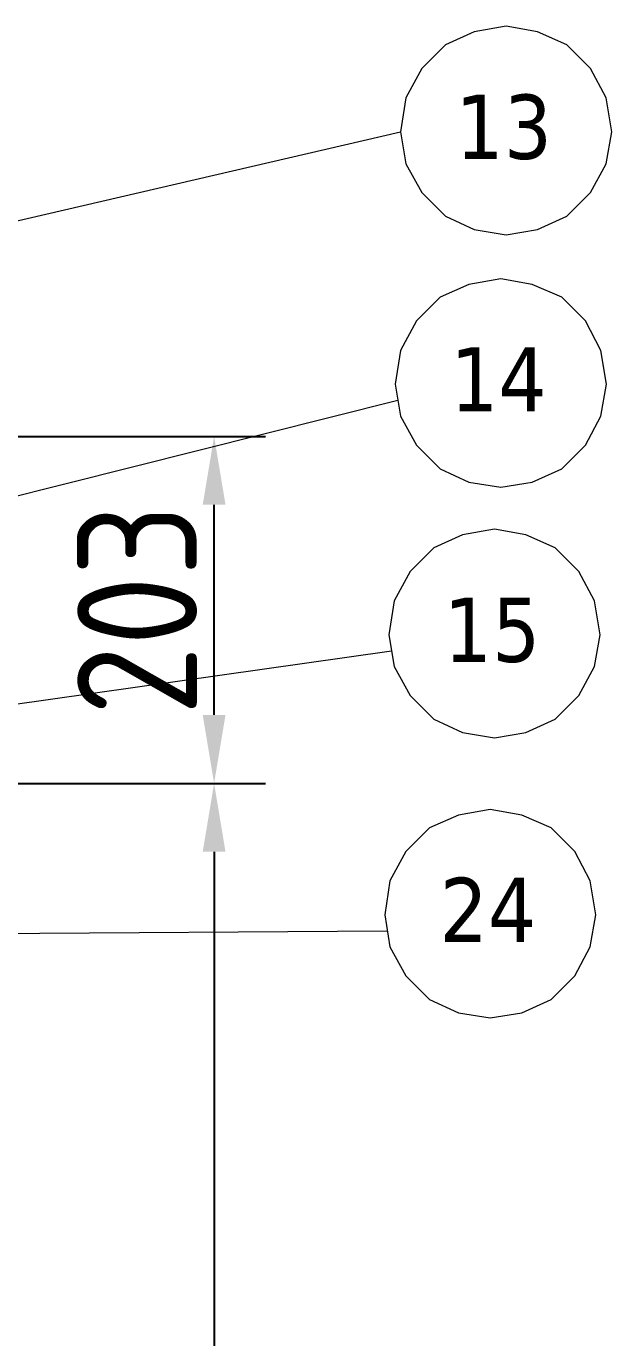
# Model space of a CAD drawing. Header units: millimetres. Extents: x 116956 to 138384, y -169944 to -162492.
# Drawn here: x 119719 to 120061, y -166630 to -165862 of the extents above; entities that cross this region are included whole.
import ezdxf

# ---------------------------------------------------------------- set-up
doc = ezdxf.new("R2010")
doc.units = ezdxf.units.MM
doc.header["$LTSCALE"] = 13
doc.layers.add('标注、文本', color=3, linetype='Continuous', lineweight=25)
doc.layers.add('铁心', color=3, linetype='Continuous', lineweight=0)
doc.styles.get("Standard").update_dxf_attribs({"font": 'gbenor.shx', "bigfont": 'gbcbig.shx'})
doc.styles.add('Tahoma$001', font='tahoma.ttf', dxfattribs={"height": 2.159784})
doc.dimstyles.new('1-15', dxfattribs={"dimscale": 20, "dimtxt": 3.5, "dimasz": 2, "dimexe": 1.5, "dimexo": 0.5, "dimgap": 0.5, "dimtad": 1, "dimtoh": 1, "dimdec": 1, "dimdsep": 46, "dimtxsty": 'Standard', "dimcen": 2.5, "dimclrd": 3, "dimclre": 3, "dimclrt": 3, "dimadec": 0, "dimazin": 2, "dimtfac": 1, "dimtdec": 1, "dimtmove": 0, "dimatfit": 2, "dimfxl": 1, "dimarcsym": 0})

# ---------------------------------------------------------------- blocks, each defined once
blk = doc.blocks.new('*D1128')
at = {"layer": 'Defpoints', "color": 0, "transparency": 16777216}
for p in [(119523, -166305.37), (119523, -167087.33), (119828.47, -167087.33)]:
    blk.add_point(p, dxfattribs=at)
at = {"layer": '标注、文本', "color": 3, "lineweight": -2, "transparency": 16777216}
for p, q in [((119533, -166305.37), (119858.47, -166305.37)), ((119828.47, -166345.37), (119828.47, -167047.33)), ((119533, -167087.33), (119858.47, -167087.33))]:
    blk.add_line(p, q, dxfattribs=at)
at = {"layer": '标注、文本', "color": 3, "transparency": 16777216}
for points in [[(119821.81, -166345.37), (119835.14, -166345.37), (119828.47, -166305.37)], [(119821.81, -167047.33), (119835.14, -167047.33), (119828.47, -167087.33)]]:
    blk.add_solid(points, dxfattribs=at)
at = {"layer": '标注、文本', "color": 3, "transparency": 16777216, "insert": (119783.47, -166696.35), "char_height": 70, "attachment_point": 5, "rotation": 90}
blk.add_mtext('782', dxfattribs=at)
blk = doc.blocks.new('*D1129')
at = {"layer": 'Defpoints', "color": 0, "transparency": 16777216}
for p in [(119523, -166102.37), (119828.47, -166102.37), (119523, -166305.37)]:
    blk.add_point(p, dxfattribs=at)
at = {"layer": '标注、文本', "color": 3, "lineweight": -2, "transparency": 16777216}
for p, q in [((119533, -166102.37), (119858.47, -166102.37)), ((119828.47, -166265.37), (119828.47, -166142.37)), ((119533, -166305.37), (119858.47, -166305.37))]:
    blk.add_line(p, q, dxfattribs=at)
at = {"layer": '标注、文本', "color": 3, "transparency": 16777216}
for points in [[(119821.81, -166142.37), (119835.14, -166142.37), (119828.47, -166102.37)], [(119821.81, -166265.37), (119835.14, -166265.37), (119828.47, -166305.37)]]:
    blk.add_solid(points, dxfattribs=at)
at = {"layer": '标注、文本', "color": 3, "transparency": 16777216, "insert": (119783.47, -166203.87), "char_height": 70, "attachment_point": 5, "rotation": 90}
blk.add_mtext('203', dxfattribs=at)

msp = doc.modelspace()

# ---------------------------------------------------------------- linework, layer by layer
at = {"layer": '铁心'}
for points in [[(120061.014, -165924.195), (120057.701, -165904.317), (120048.665, -165887.149), (120034.811, -165873.294), (120017.643, -165865.765), (119999.271, -165862.452), (119980.597, -165865.765), (119963.73, -165873.294), (119949.876, -165887.149), (119940.539, -165904.317), (119937.527, -165924.195), (119940.539, -165942.869), (119949.876, -165959.735), (119963.73, -165973.59), (119980.597, -165981.421), (119999.271, -165984.433), (120017.643, -165981.421), (120034.811, -165973.59), (120048.665, -165959.735), (120057.701, -165942.869)], [(120057.93, -166071.939), (120054.617, -166052.06), (120045.581, -166034.893), (120031.726, -166021.038), (120014.559, -166013.508), (119996.186, -166010.195), (119977.513, -166013.508), (119960.646, -166021.038), (119946.791, -166034.893), (119937.455, -166052.06), (119934.443, -166071.939), (119937.455, -166090.612), (119946.791, -166107.479), (119960.646, -166121.334), (119977.513, -166129.164), (119996.186, -166132.176), (120014.559, -166129.164), (120031.726, -166121.334), (120045.581, -166107.479), (120054.617, -166090.612)], [(120054.176, -166218.437), (120050.863, -166198.558), (120041.827, -166181.391), (120027.973, -166167.536), (120010.805, -166160.006), (119992.433, -166156.693), (119973.759, -166160.006), (119956.893, -166167.536), (119943.038, -166181.391), (119933.701, -166198.558), (119930.689, -166218.437), (119933.701, -166237.11), (119943.038, -166253.977), (119956.893, -166267.832), (119973.759, -166275.662), (119992.433, -166278.674), (120010.805, -166275.662), (120027.973, -166267.832), (120041.827, -166253.977), (120050.863, -166237.11)], [(120051.726, -166382.338), (120048.412, -166362.46), (120039.377, -166345.292), (120025.522, -166331.438), (120008.354, -166323.908), (119989.982, -166320.595), (119971.308, -166323.908), (119954.442, -166331.438), (119940.587, -166345.292), (119931.25, -166362.46), (119928.239, -166382.338), (119931.25, -166401.012), (119940.587, -166417.878), (119954.442, -166431.733), (119971.308, -166439.564), (119989.982, -166442.576), (120008.354, -166439.564), (120025.522, -166431.733), (120039.377, -166417.878), (120048.412, -166401.012)]]:
    msp.add_lwpolyline(points, close=True, dxfattribs=at)
for points in [[(119063.928, -166126.99), (119937.527, -165924.195), (119937.527, -165924.195)], [(119507.477, -166188.895), (119935.949, -166081.276), (119935.949, -166081.276)], [(119384.645, -166305.375), (119932.195, -166227.774), (119932.195, -166227.774)], [(119233.013, -166396.281), (119929.745, -166391.675), (119929.745, -166391.675)]]:
    msp.add_lwpolyline(points, dxfattribs=at)

# ---------------------------------------------------------------- texts
at = {"layer": '铁心', "style": 'Tahoma$001'}
for s, p in [('13', (119969.631, -165940.047)), ('14', (119966.547, -166087.791)), ('15', (119962.793, -166234.289)), ('24', (119960.342, -166398.19))]:
    msp.add_text(s, height=37.5893, dxfattribs=at).set_placement(p)

# ---------------------------------------------------------------- dimensions: what is measured, and where the dimension line sits
at = {"layer": '标注、文本'}
for base, p2, picture, middle in [((119828.472, -166102.375), (119523.004, -166102.375), '*D1129', (119783.472, -166203.875)), ((119828.472, -167087.332), (119523.004, -167087.332), '*D1128', (119783.472, -166696.353))]:
    dim = msp.add_linear_dim(base=base, p1=(119523.004, -166305.375), p2=p2, angle=90, dimstyle='1-15', dxfattribs=at)
    dim.commit()
    dim.dimension.update_dxf_attribs({"geometry": picture, "text_midpoint": middle})

doc.saveas('drawing.dxf')
